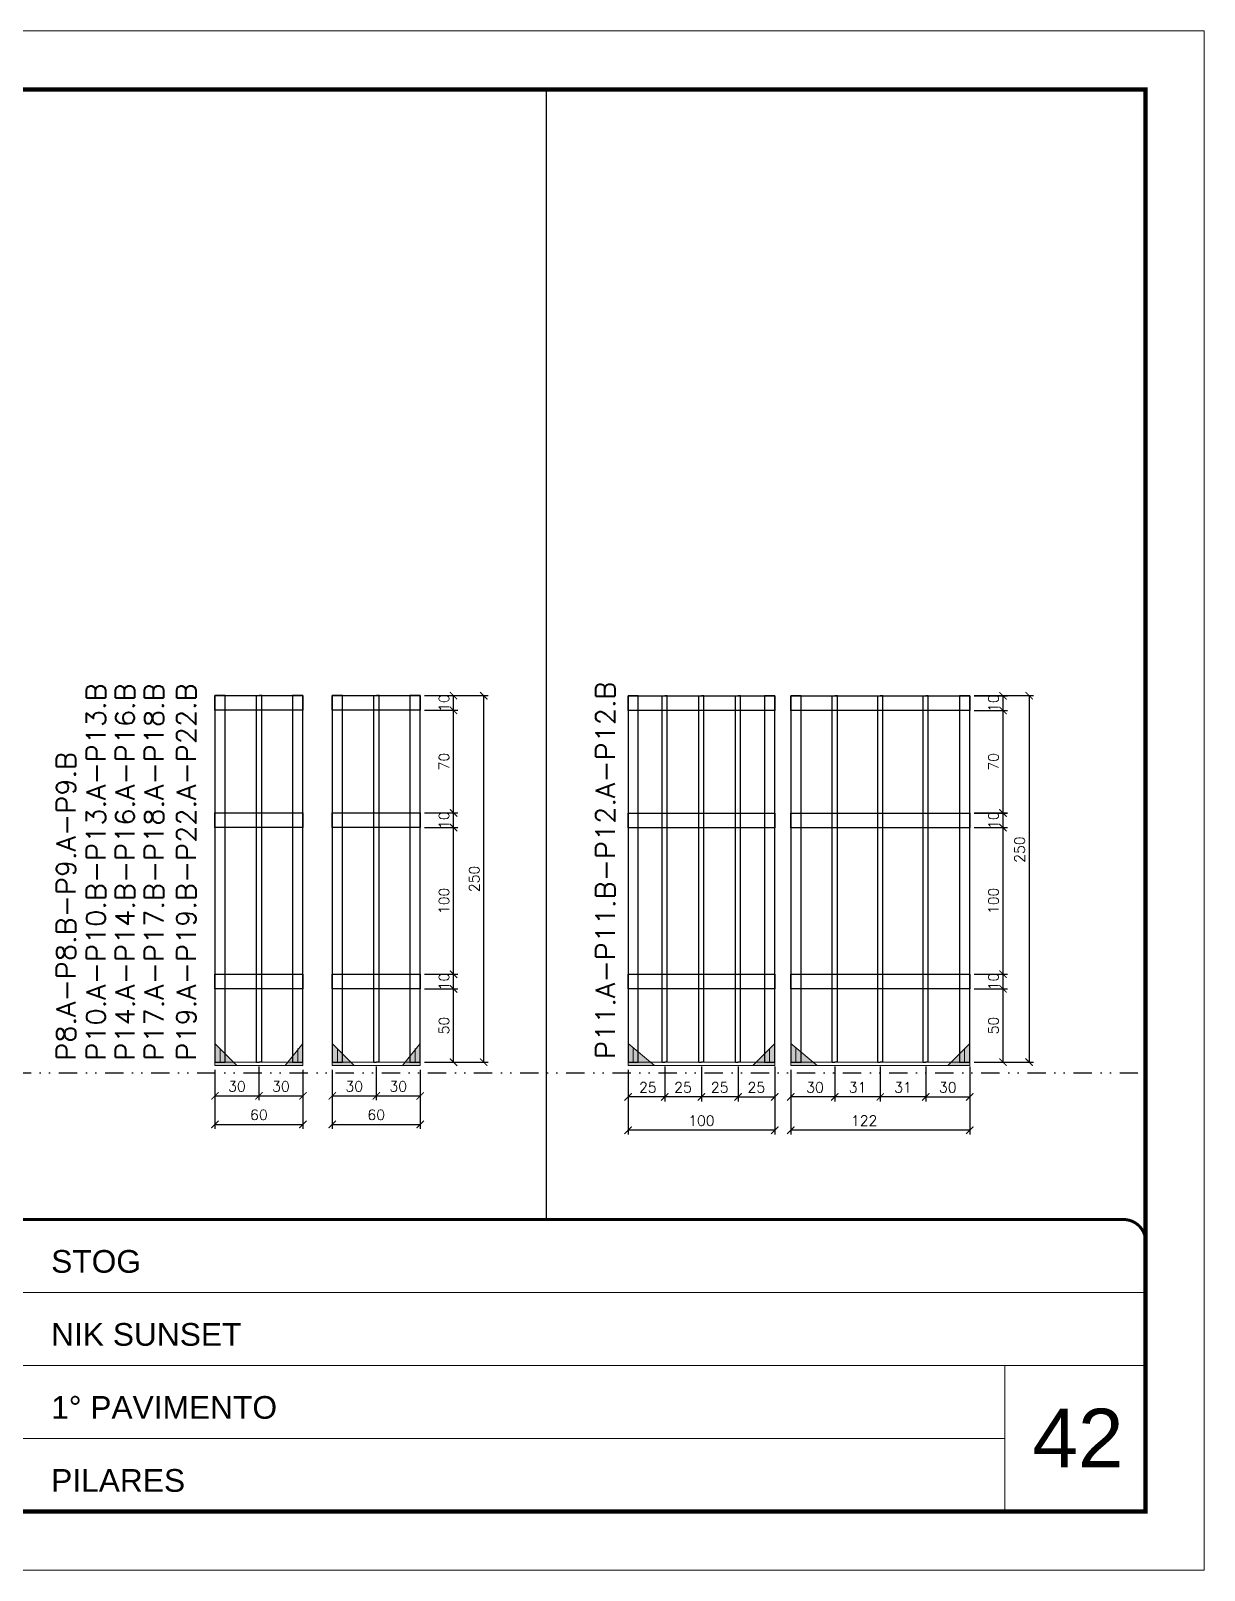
# Model space of a CAD drawing. Header units: millimetres. Extents: x 787 to 8287, y -592 to 17063.
# Drawn here: x 3695 to 4495, y -592 to 458 of the extents above; entities that cross this region are included whole.
import ezdxf

# ---------------------------------------------------------------- set-up
doc = ezdxf.new("R2010")
doc.units = ezdxf.units.MM
for name, pattern in [('CONTINUO', [0]), ('DASHED', [0.75, 0.5, -0.25]), ('DIVIDE2', [0.625, 0.25, -0.125, 0, -0.125, 0, -0.125]), ('HIDDEN', [0.375, 0.25, -0.125])]:
    doc.linetypes.add(name, pattern=pattern)
for name, color, linetype, lineweight in [('CARIMBO', 255, 'Continuous', 9), ('Folhas', 255, 'Continuous', 9), ('Madeira', 126, 'Continuous', 18), ('Sarr 2.2x7', 40, 'Continuous', 9), ('SARRAFO DE PRESSAO', 251, 'DASHED', 9), ('Texto Seção', 7, 'Continuous', 15)]:
    doc.layers.add(name, color=color, linetype=linetype, lineweight=lineweight)
for name, color, linetype in [('COTA', 241, 'Continuous'), ('Nível', 160, 'Continuous'), ('SARR_2.2x10', 60, 'Continuous'), ('SARR_3.5x7', 81, 'Continuous'), ('SARR_7x7', 40, 'Continuous'), ('Texto Nível', 251, 'Continuous')]:
    doc.layers.add(name, color=color, linetype=linetype)
doc.styles.add('ARIAL', font='arial.ttf')
doc.styles.add('REGUA-120', font='ROMANS.shx', dxfattribs={"height": 15})
doc.styles.add('ROMANS', font='romans.shx')
doc.dimstyles.new('Cota Paínel', dxfattribs={"dimtxt": 7, "dimasz": 5, "dimexe": 3, "dimexo": 3, "dimgap": 3, "dimtad": 1, "dimdec": 1, "dimzin": 12, "dimdsep": 46, "dimtxsty": 'ROMANS', "dimblk": 'ARCHTICK', "dimcen": 0, "dimclrd": 4, "dimclre": 4, "dimclrt": 1, "dimadec": 1, "dimazin": 3, "dimtfac": 1, "dimtdec": 1, "dimtmove": 0, "dimatfit": 3, "dimldrblk": 'OBLIQUE', "dimfxl": 0, "dimtolj": 1, "dimtzin": 12, "dimarcsym": 0})

# ---------------------------------------------------------------- blocks, each defined once
blk = doc.blocks.new('9999999999')
at = {"color": 30, "linetype": 'CONTINUO'}
for p, q in [((98564.6, 34379.6), (99584, 34379.6)), ((98564.6, 34329.8), (99488, 34329.8)), ((99584, 34329.8), (99488, 34329.8)), ((99488, 34329.8), (99488, 34230.2)), ((98564.6, 34280), (99488, 34280))]:
    blk.add_line(p, q, dxfattribs=at)
at = {"color": 30, "linetype": 'CONTINUO', "const_width": 2}
blk.add_lwpolyline([(99584, 34230.2), (99584, 34414.4, 0.414214), (99569, 34429.4), (98229, 34429.4, 0.414214), (98214, 34414.4), (98214, 34245.2, 0.414214), (98229, 34230.2), (99584, 34230.2)], format="xyb", dxfattribs=at)
at = {"layer": 'Folhas'}
blk.add_lwpolyline([(98139, 34190.2), (99624, 34190.2), (99624, 35240.2), (98139, 35240.2)], close=True, dxfattribs=at)
at = {"layer": 'Folhas', "color": 30, "const_width": 3}
blk.add_lwpolyline([(98214, 34230.2), (99584, 34230.2), (99584, 35200.2), (98214, 35200.2)], close=True, dxfattribs=at)
at = {"color": 7, "linetype": 'Continuous', "ltscale": 5, "style": 'ARIAL'}
for s, height, p in [('STOG', 15.48, (98837.7, 34393.1)), ('NIK SUNSET', 15.48, (98837.7, 34343.3)), ('1° PAVIMENTO', 15.483, (98837.7, 34293.5)), ('PILARES', 15.48, (98837.7, 34243.7))]:
    blk.add_text(s, height=height, dxfattribs=at).set_placement(p)
blk = doc.blocks.new('_ArchTick')
at = {"color": 0, "linetype": 'ByBlock', "const_width": 0.15}
blk.add_lwpolyline([(-0.5, -0.5), (0.5, 0.5)], dxfattribs=at)
blk = doc.blocks.new('*D961')
at = {"layer": 'COTA', "color": 4, "lineweight": -2}
for p, q in [((3900.9, -250.3), (3900.9, -271.1)), ((3930.9, -248.1), (3930.9, -271.1)), ((3900.9, -268.1), (3930.9, -268.1))]:
    blk.add_line(p, q, dxfattribs=at)
at = {"layer": 'Defpoints', "color": 0}
for p in [(3900.9, -247.3), (3930.9, -245.1), (3930.9, -268.1)]:
    blk.add_point(p, dxfattribs=at)
at = {"layer": 'COTA', "color": 4, "lineweight": -2, "xscale": 5, "yscale": 5, "zscale": 5, "rotation": 180}
blk.add_blockref('_ArchTick', (3900.9, -268.1), dxfattribs=at)
at = {"layer": 'COTA', "color": 4, "lineweight": -2, "xscale": 5, "yscale": 5, "zscale": 5}
blk.add_blockref('_ArchTick', (3930.9, -268.1), dxfattribs=at)
at = {"layer": 'COTA', "color": 1, "insert": (3915.9, -261.6), "char_height": 7, "attachment_point": 5, "style": 'ROMANS'}
blk.add_mtext('\\A1;30', dxfattribs=at)
blk = doc.blocks.new('_Oblique')
at = {"color": 0, "linetype": 'ByBlock', "lineweight": -2}
blk.add_line((-0.5, -0.5), (0.5, 0.5), dxfattribs=at)
blk = doc.blocks.new('*D962')
at = {"layer": 'COTA', "color": 4, "lineweight": -2}
for p, q in [((3930.9, -248.1), (3930.9, -271.1)), ((3960.9, -250.3), (3960.9, -271.1)), ((3930.9, -268.1), (3960.9, -268.1))]:
    blk.add_line(p, q, dxfattribs=at)
at = {"layer": 'Defpoints', "color": 0}
for p in [(3930.9, -245.1), (3960.9, -247.3), (3960.9, -268.1)]:
    blk.add_point(p, dxfattribs=at)
at = {"layer": 'COTA', "color": 4, "lineweight": -2, "xscale": 5, "yscale": 5, "zscale": 5, "rotation": 180}
blk.add_blockref('_ArchTick', (3930.9, -268.1), dxfattribs=at)
at = {"layer": 'COTA', "color": 4, "lineweight": -2, "xscale": 5, "yscale": 5, "zscale": 5}
blk.add_blockref('_ArchTick', (3960.9, -268.1), dxfattribs=at)
at = {"layer": 'COTA', "color": 1, "insert": (3945.9, -261.6), "char_height": 7, "attachment_point": 5, "style": 'ROMANS'}
blk.add_mtext('\\A1;30', dxfattribs=at)
blk = doc.blocks.new('*D963')
at = {"layer": 'COTA', "color": 4, "lineweight": -2}
for p, q in [((3900.9, -250.3), (3900.9, -290.5)), ((3960.9, -250.3), (3960.9, -290.5)), ((3900.9, -287.5), (3960.9, -287.5))]:
    blk.add_line(p, q, dxfattribs=at)
at = {"layer": 'Defpoints', "color": 0}
for p in [(3900.9, -247.3), (3960.9, -247.3), (3960.9, -287.5)]:
    blk.add_point(p, dxfattribs=at)
at = {"layer": 'COTA', "color": 4, "lineweight": -2, "xscale": 5, "yscale": 5, "zscale": 5, "rotation": 180}
blk.add_blockref('_ArchTick', (3900.9, -287.5), dxfattribs=at)
at = {"layer": 'COTA', "color": 4, "lineweight": -2, "xscale": 5, "yscale": 5, "zscale": 5}
blk.add_blockref('_ArchTick', (3960.9, -287.5), dxfattribs=at)
at = {"layer": 'COTA', "color": 1, "insert": (3930.9, -281), "char_height": 7, "attachment_point": 5, "style": 'ROMANS'}
blk.add_mtext('\\A1;60', dxfattribs=at)
blk = doc.blocks.new('*D964')
at = {"layer": 'COTA', "color": 4, "lineweight": -2}
for p, q in [((3963.9, -195.1), (3986.6, -195.1)), ((3983.6, -245.1), (3983.6, -195.1)), ((3963.9, -245.1), (3986.6, -245.1))]:
    blk.add_line(p, q, dxfattribs=at)
at = {"layer": 'Defpoints', "color": 0}
for p in [(3960.9, -195.1), (3983.6, -195.1), (3960.9, -245.1)]:
    blk.add_point(p, dxfattribs=at)
at = {"layer": 'COTA', "color": 4, "lineweight": -2, "xscale": 5, "yscale": 5, "zscale": 5}
for p, rotation in [((3983.6, -195.1), 90), ((3983.6, -245.1), 270)]:
    blk.add_blockref('_ArchTick', p, dxfattribs=dict(at, rotation=rotation))
at = {"layer": 'COTA', "color": 1, "insert": (3977.1, -220.1), "char_height": 7, "attachment_point": 5, "rotation": 90, "style": 'ROMANS'}
blk.add_mtext('\\A1;50', dxfattribs=at)
blk = doc.blocks.new('*D965')
at = {"layer": 'COTA', "color": 4, "lineweight": -2}
for p, q in [((3963.9, -185.1), (3986.6, -185.1)), ((3983.6, -195.1), (3983.6, -185.1)), ((3963.9, -195.1), (3986.6, -195.1))]:
    blk.add_line(p, q, dxfattribs=at)
at = {"layer": 'Defpoints', "color": 0}
for p in [(3960.9, -185.1), (3983.6, -185.1), (3960.9, -195.1)]:
    blk.add_point(p, dxfattribs=at)
at = {"layer": 'COTA', "color": 4, "lineweight": -2, "xscale": 5, "yscale": 5, "zscale": 5}
for p, rotation in [((3983.6, -185.1), 90), ((3983.6, -195.1), 270)]:
    blk.add_blockref('_ArchTick', p, dxfattribs=dict(at, rotation=rotation))
at = {"layer": 'COTA', "color": 1, "insert": (3977.1, -190.1), "char_height": 7, "attachment_point": 5, "rotation": 90, "style": 'ROMANS'}
blk.add_mtext('\\A1;10', dxfattribs=at)
blk = doc.blocks.new('*D966')
at = {"layer": 'COTA', "color": 4, "lineweight": -2}
for p, q in [((3963.9, -85.1), (3986.6, -85.1)), ((3983.6, -185.1), (3983.6, -85.1)), ((3963.9, -185.1), (3986.6, -185.1))]:
    blk.add_line(p, q, dxfattribs=at)
at = {"layer": 'Defpoints', "color": 0}
for p in [(3960.9, -85.1), (3983.6, -85.1), (3960.9, -185.1)]:
    blk.add_point(p, dxfattribs=at)
at = {"layer": 'COTA', "color": 4, "lineweight": -2, "xscale": 5, "yscale": 5, "zscale": 5}
for p, rotation in [((3983.6, -85.1), 90), ((3983.6, -185.1), 270)]:
    blk.add_blockref('_ArchTick', p, dxfattribs=dict(at, rotation=rotation))
at = {"layer": 'COTA', "color": 1, "insert": (3977.1, -135.1), "char_height": 7, "attachment_point": 5, "rotation": 90, "style": 'ROMANS'}
blk.add_mtext('\\A1;100', dxfattribs=at)
blk = doc.blocks.new('*D967')
at = {"layer": 'COTA', "color": 4, "lineweight": -2}
for p, q in [((3963.9, -75.1), (3986.6, -75.1)), ((3983.6, -85.1), (3983.6, -75.1)), ((3963.9, -85.1), (3986.6, -85.1))]:
    blk.add_line(p, q, dxfattribs=at)
at = {"layer": 'Defpoints', "color": 0}
for p in [(3960.9, -75.1), (3983.6, -75.1), (3960.9, -85.1)]:
    blk.add_point(p, dxfattribs=at)
at = {"layer": 'COTA', "color": 4, "lineweight": -2, "xscale": 5, "yscale": 5, "zscale": 5}
for p, rotation in [((3983.6, -75.1), 90), ((3983.6, -85.1), 270)]:
    blk.add_blockref('_ArchTick', p, dxfattribs=dict(at, rotation=rotation))
at = {"layer": 'COTA', "color": 1, "insert": (3977.1, -80.1), "char_height": 7, "attachment_point": 5, "rotation": 90, "style": 'ROMANS'}
blk.add_mtext('\\A1;10', dxfattribs=at)
blk = doc.blocks.new('*D968')
at = {"layer": 'COTA', "color": 4, "lineweight": -2}
for p, q in [((3963.9, -5.1), (3986.6, -5.1)), ((3983.6, -75.1), (3983.6, -5.1)), ((3963.9, -75.1), (3986.6, -75.1))]:
    blk.add_line(p, q, dxfattribs=at)
at = {"layer": 'Defpoints', "color": 0}
for p in [(3960.9, -5.1), (3983.6, -5.1), (3960.9, -75.1)]:
    blk.add_point(p, dxfattribs=at)
at = {"layer": 'COTA', "color": 4, "lineweight": -2, "xscale": 5, "yscale": 5, "zscale": 5}
for p, rotation in [((3983.6, -5.1), 90), ((3983.6, -75.1), 270)]:
    blk.add_blockref('_ArchTick', p, dxfattribs=dict(at, rotation=rotation))
at = {"layer": 'COTA', "color": 1, "insert": (3977.1, -40.1), "char_height": 7, "attachment_point": 5, "rotation": 90, "style": 'ROMANS'}
blk.add_mtext('\\A1;70', dxfattribs=at)
blk = doc.blocks.new('*D969')
at = {"layer": 'COTA', "color": 4, "lineweight": -2}
for p, q in [((3963.9, 4.9), (3986.6, 4.9)), ((3983.6, -5.1), (3983.6, 4.9)), ((3963.9, -5.1), (3986.6, -5.1))]:
    blk.add_line(p, q, dxfattribs=at)
at = {"layer": 'Defpoints', "color": 0}
for p in [(3960.9, 4.9), (3983.6, 4.9), (3960.9, -5.1)]:
    blk.add_point(p, dxfattribs=at)
at = {"layer": 'COTA', "color": 4, "lineweight": -2, "xscale": 5, "yscale": 5, "zscale": 5}
for p, rotation in [((3983.6, 4.9), 90), ((3983.6, -5.1), 270)]:
    blk.add_blockref('_ArchTick', p, dxfattribs=dict(at, rotation=rotation))
at = {"layer": 'COTA', "color": 1, "insert": (3977.1, -0.1), "char_height": 7, "attachment_point": 5, "rotation": 90, "style": 'ROMANS'}
blk.add_mtext('\\A1;10', dxfattribs=at)
blk = doc.blocks.new('*D1403')
at = {"layer": 'COTA', "color": 4, "lineweight": -2}
for p, q in [((3963.9, 4.9), (4007.2, 4.9)), ((4004.2, -245.1), (4004.2, 4.9)), ((3963.9, -245.1), (4007.2, -245.1))]:
    blk.add_line(p, q, dxfattribs=at)
at = {"layer": 'Defpoints', "color": 0}
for p in [(3960.9, 4.9), (4004.2, 4.9), (3960.9, -245.1)]:
    blk.add_point(p, dxfattribs=at)
at = {"layer": 'COTA', "color": 4, "lineweight": -2, "xscale": 5, "yscale": 5, "zscale": 5}
for p, rotation in [((4004.2, 4.9), 90), ((4004.2, -245.1), 270)]:
    blk.add_blockref('_ArchTick', p, dxfattribs=dict(at, rotation=rotation))
at = {"layer": 'COTA', "color": 1, "insert": (3997.7, -120.1), "char_height": 7, "attachment_point": 5, "rotation": 90, "style": 'ROMANS'}
blk.add_mtext('\\A1;250', dxfattribs=at)
blk = doc.blocks.new('*D981')
at = {"layer": 'COTA', "color": 4, "lineweight": -2}
for p, q in [((3820.9, -250.3), (3820.9, -271.1)), ((3850.9, -248.1), (3850.9, -271.1)), ((3820.9, -268.1), (3850.9, -268.1))]:
    blk.add_line(p, q, dxfattribs=at)
at = {"layer": 'Defpoints', "color": 0}
for p in [(3820.9, -247.3), (3850.9, -245.1), (3850.9, -268.1)]:
    blk.add_point(p, dxfattribs=at)
at = {"layer": 'COTA', "color": 4, "lineweight": -2, "xscale": 5, "yscale": 5, "zscale": 5, "rotation": 180}
blk.add_blockref('_ArchTick', (3820.9, -268.1), dxfattribs=at)
at = {"layer": 'COTA', "color": 4, "lineweight": -2, "xscale": 5, "yscale": 5, "zscale": 5}
blk.add_blockref('_ArchTick', (3850.9, -268.1), dxfattribs=at)
at = {"layer": 'COTA', "color": 1, "insert": (3835.9, -261.6), "char_height": 7, "attachment_point": 5, "style": 'ROMANS'}
blk.add_mtext('\\A1;30', dxfattribs=at)
blk = doc.blocks.new('*D982')
at = {"layer": 'COTA', "color": 4, "lineweight": -2}
for p, q in [((3850.9, -248.1), (3850.9, -271.1)), ((3880.9, -250.3), (3880.9, -271.1)), ((3850.9, -268.1), (3880.9, -268.1))]:
    blk.add_line(p, q, dxfattribs=at)
at = {"layer": 'Defpoints', "color": 0}
for p in [(3850.9, -245.1), (3880.9, -247.3), (3880.9, -268.1)]:
    blk.add_point(p, dxfattribs=at)
at = {"layer": 'COTA', "color": 4, "lineweight": -2, "xscale": 5, "yscale": 5, "zscale": 5, "rotation": 180}
blk.add_blockref('_ArchTick', (3850.9, -268.1), dxfattribs=at)
at = {"layer": 'COTA', "color": 4, "lineweight": -2, "xscale": 5, "yscale": 5, "zscale": 5}
blk.add_blockref('_ArchTick', (3880.9, -268.1), dxfattribs=at)
at = {"layer": 'COTA', "color": 1, "insert": (3865.9, -261.6), "char_height": 7, "attachment_point": 5, "style": 'ROMANS'}
blk.add_mtext('\\A1;30', dxfattribs=at)
blk = doc.blocks.new('*D983')
at = {"layer": 'COTA', "color": 4, "lineweight": -2}
for p, q in [((3820.9, -250.3), (3820.9, -290.5)), ((3880.9, -250.3), (3880.9, -290.5)), ((3820.9, -287.5), (3880.9, -287.5))]:
    blk.add_line(p, q, dxfattribs=at)
at = {"layer": 'Defpoints', "color": 0}
for p in [(3820.9, -247.3), (3880.9, -247.3), (3880.9, -287.5)]:
    blk.add_point(p, dxfattribs=at)
at = {"layer": 'COTA', "color": 4, "lineweight": -2, "xscale": 5, "yscale": 5, "zscale": 5, "rotation": 180}
blk.add_blockref('_ArchTick', (3820.9, -287.5), dxfattribs=at)
at = {"layer": 'COTA', "color": 4, "lineweight": -2, "xscale": 5, "yscale": 5, "zscale": 5}
blk.add_blockref('_ArchTick', (3880.9, -287.5), dxfattribs=at)
at = {"layer": 'COTA', "color": 1, "insert": (3850.9, -281), "char_height": 7, "attachment_point": 5, "style": 'ROMANS'}
blk.add_mtext('\\A1;60', dxfattribs=at)
blk = doc.blocks.new('*D984')
at = {"layer": 'COTA', "color": 4, "lineweight": -2}
for p, q in [((4213.6, -263.3), (4213.6, -294.5)), ((4335.6, -263.3), (4335.6, -294.5)), ((4335.6, -291.5), (4213.6, -291.5))]:
    blk.add_line(p, q, dxfattribs=at)
at = {"layer": 'Defpoints', "color": 0}
for p in [(4213.6, -260.3), (4335.6, -260.3), (4213.6, -291.5)]:
    blk.add_point(p, dxfattribs=at)
at = {"layer": 'COTA', "color": 4, "lineweight": -2, "xscale": 5, "yscale": 5, "zscale": 5, "rotation": 180}
blk.add_blockref('_ArchTick', (4213.6, -291.5), dxfattribs=at)
at = {"layer": 'COTA', "color": 4, "lineweight": -2, "xscale": 5, "yscale": 5, "zscale": 5}
blk.add_blockref('_ArchTick', (4335.6, -291.5), dxfattribs=at)
at = {"layer": 'COTA', "color": 1, "insert": (4263.6, -285), "char_height": 7, "attachment_point": 5, "style": 'ROMANS'}
blk.add_mtext('\\A1;122', dxfattribs=at)
blk = doc.blocks.new('*D985')
at = {"layer": 'COTA', "color": 4, "lineweight": -2}
for p, q in [((4305.6, -248.1), (4305.6, -271.8)), ((4335.6, -248.1), (4335.6, -271.8)), ((4305.6, -268.8), (4335.6, -268.8))]:
    blk.add_line(p, q, dxfattribs=at)
at = {"layer": 'Defpoints', "color": 0}
for p in [(4305.6, -245.1), (4335.6, -245.1), (4335.6, -268.8)]:
    blk.add_point(p, dxfattribs=at)
at = {"layer": 'COTA', "color": 4, "lineweight": -2, "xscale": 5, "yscale": 5, "zscale": 5, "rotation": 180}
blk.add_blockref('_ArchTick', (4305.6, -268.8), dxfattribs=at)
at = {"layer": 'COTA', "color": 4, "lineweight": -2, "xscale": 5, "yscale": 5, "zscale": 5}
blk.add_blockref('_ArchTick', (4335.6, -268.8), dxfattribs=at)
at = {"layer": 'COTA', "color": 1, "insert": (4320.6, -262.3), "char_height": 7, "attachment_point": 5, "style": 'ROMANS'}
blk.add_mtext('\\A1;30', dxfattribs=at)
blk = doc.blocks.new('*D986')
at = {"layer": 'COTA', "color": 4, "lineweight": -2}
for p, q in [((4213.6, -250.3), (4213.6, -271.8)), ((4243.6, -248.1), (4243.6, -271.8)), ((4243.6, -268.8), (4213.6, -268.8))]:
    blk.add_line(p, q, dxfattribs=at)
at = {"layer": 'Defpoints', "color": 0}
for p in [(4213.6, -247.3), (4243.6, -245.1), (4213.6, -268.8)]:
    blk.add_point(p, dxfattribs=at)
at = {"layer": 'COTA', "color": 4, "lineweight": -2, "xscale": 5, "yscale": 5, "zscale": 5, "rotation": 180}
blk.add_blockref('_ArchTick', (4213.6, -268.8), dxfattribs=at)
at = {"layer": 'COTA', "color": 4, "lineweight": -2, "xscale": 5, "yscale": 5, "zscale": 5}
blk.add_blockref('_ArchTick', (4243.6, -268.8), dxfattribs=at)
at = {"layer": 'COTA', "color": 1, "insert": (4230.1, -262.3), "char_height": 7, "attachment_point": 5, "style": 'ROMANS'}
blk.add_mtext('\\A1;30', dxfattribs=at)
blk = doc.blocks.new('*D987')
at = {"layer": 'COTA', "color": 4, "lineweight": -2}
for p, q in [((4274.6, -248.1), (4274.6, -271.8)), ((4305.6, -248.1), (4305.6, -271.8)), ((4305.6, -268.8), (4274.6, -268.8))]:
    blk.add_line(p, q, dxfattribs=at)
at = {"layer": 'Defpoints', "color": 0}
for p in [(4274.6, -245.1), (4305.6, -245.1), (4274.6, -268.8)]:
    blk.add_point(p, dxfattribs=at)
at = {"layer": 'COTA', "color": 4, "lineweight": -2, "xscale": 5, "yscale": 5, "zscale": 5, "rotation": 180}
blk.add_blockref('_ArchTick', (4274.6, -268.8), dxfattribs=at)
at = {"layer": 'COTA', "color": 4, "lineweight": -2, "xscale": 5, "yscale": 5, "zscale": 5}
blk.add_blockref('_ArchTick', (4305.6, -268.8), dxfattribs=at)
at = {"layer": 'COTA', "color": 1, "insert": (4290.1, -262.3), "char_height": 7, "attachment_point": 5, "style": 'ROMANS'}
blk.add_mtext('\\A1;31', dxfattribs=at)
blk = doc.blocks.new('*D988')
at = {"layer": 'COTA', "color": 4, "lineweight": -2}
for p, q in [((4338.6, -195.1), (4361.3, -195.1)), ((4358.3, -245.1), (4358.3, -195.1)), ((4338.6, -245.1), (4361.3, -245.1))]:
    blk.add_line(p, q, dxfattribs=at)
at = {"layer": 'Defpoints', "color": 0}
for p in [(4335.6, -195.1), (4358.3, -195.1), (4335.6, -245.1)]:
    blk.add_point(p, dxfattribs=at)
at = {"layer": 'COTA', "color": 4, "lineweight": -2, "xscale": 5, "yscale": 5, "zscale": 5}
for p, rotation in [((4358.3, -195.1), 90), ((4358.3, -245.1), 270)]:
    blk.add_blockref('_ArchTick', p, dxfattribs=dict(at, rotation=rotation))
at = {"layer": 'COTA', "color": 1, "insert": (4351.8, -220.1), "char_height": 7, "attachment_point": 5, "rotation": 90, "style": 'ROMANS'}
blk.add_mtext('\\A1;50', dxfattribs=at)
blk = doc.blocks.new('*D989')
at = {"layer": 'COTA', "color": 4, "lineweight": -2}
for p, q in [((4243.6, -248.1), (4243.6, -271.8)), ((4274.6, -248.1), (4274.6, -271.8)), ((4274.6, -268.8), (4243.6, -268.8))]:
    blk.add_line(p, q, dxfattribs=at)
at = {"layer": 'Defpoints', "color": 0}
for p in [(4243.6, -245.1), (4274.6, -245.1), (4243.6, -268.8)]:
    blk.add_point(p, dxfattribs=at)
at = {"layer": 'COTA', "color": 4, "lineweight": -2, "xscale": 5, "yscale": 5, "zscale": 5, "rotation": 180}
blk.add_blockref('_ArchTick', (4243.6, -268.8), dxfattribs=at)
at = {"layer": 'COTA', "color": 4, "lineweight": -2, "xscale": 5, "yscale": 5, "zscale": 5}
blk.add_blockref('_ArchTick', (4274.6, -268.8), dxfattribs=at)
at = {"layer": 'COTA', "color": 1, "insert": (4259.1, -262.3), "char_height": 7, "attachment_point": 5, "style": 'ROMANS'}
blk.add_mtext('\\A1;31', dxfattribs=at)
blk = doc.blocks.new('*D990')
at = {"layer": 'COTA', "color": 4, "lineweight": -2}
for p, q in [((4338.6, -185.1), (4361.3, -185.1)), ((4358.3, -195.1), (4358.3, -185.1)), ((4338.6, -195.1), (4361.3, -195.1))]:
    blk.add_line(p, q, dxfattribs=at)
at = {"layer": 'Defpoints', "color": 0}
for p in [(4335.6, -185.1), (4358.3, -185.1), (4335.6, -195.1)]:
    blk.add_point(p, dxfattribs=at)
at = {"layer": 'COTA', "color": 4, "lineweight": -2, "xscale": 5, "yscale": 5, "zscale": 5}
for p, rotation in [((4358.3, -185.1), 90), ((4358.3, -195.1), 270)]:
    blk.add_blockref('_ArchTick', p, dxfattribs=dict(at, rotation=rotation))
at = {"layer": 'COTA', "color": 1, "insert": (4351.8, -190.1), "char_height": 7, "attachment_point": 5, "rotation": 90, "style": 'ROMANS'}
blk.add_mtext('\\A1;10', dxfattribs=at)
blk = doc.blocks.new('*D991')
at = {"layer": 'COTA', "color": 4, "lineweight": -2}
for p, q in [((4338.6, -85.1), (4361.3, -85.1)), ((4358.3, -185.1), (4358.3, -85.1)), ((4338.6, -185.1), (4361.3, -185.1))]:
    blk.add_line(p, q, dxfattribs=at)
at = {"layer": 'Defpoints', "color": 0}
for p in [(4335.6, -85.1), (4358.3, -85.1), (4335.6, -185.1)]:
    blk.add_point(p, dxfattribs=at)
at = {"layer": 'COTA', "color": 4, "lineweight": -2, "xscale": 5, "yscale": 5, "zscale": 5}
for p, rotation in [((4358.3, -85.1), 90), ((4358.3, -185.1), 270)]:
    blk.add_blockref('_ArchTick', p, dxfattribs=dict(at, rotation=rotation))
at = {"layer": 'COTA', "color": 1, "insert": (4351.8, -135.1), "char_height": 7, "attachment_point": 5, "rotation": 90, "style": 'ROMANS'}
blk.add_mtext('\\A1;100', dxfattribs=at)
blk = doc.blocks.new('*D992')
at = {"layer": 'COTA', "color": 4, "lineweight": -2}
for p, q in [((4338.6, -75.1), (4361.3, -75.1)), ((4358.3, -85.1), (4358.3, -75.1)), ((4338.6, -85.1), (4361.3, -85.1))]:
    blk.add_line(p, q, dxfattribs=at)
at = {"layer": 'Defpoints', "color": 0}
for p in [(4335.6, -75.1), (4358.3, -75.1), (4335.6, -85.1)]:
    blk.add_point(p, dxfattribs=at)
at = {"layer": 'COTA', "color": 4, "lineweight": -2, "xscale": 5, "yscale": 5, "zscale": 5}
for p, rotation in [((4358.3, -75.1), 90), ((4358.3, -85.1), 270)]:
    blk.add_blockref('_ArchTick', p, dxfattribs=dict(at, rotation=rotation))
at = {"layer": 'COTA', "color": 1, "insert": (4351.8, -80.1), "char_height": 7, "attachment_point": 5, "rotation": 90, "style": 'ROMANS'}
blk.add_mtext('\\A1;10', dxfattribs=at)
blk = doc.blocks.new('*D993')
at = {"layer": 'COTA', "color": 4, "lineweight": -2}
for p, q in [((4338.6, 4.9), (4379.1, 4.9)), ((4376.1, 4.9), (4376.1, -245.1)), ((4338.6, -245.1), (4379.1, -245.1))]:
    blk.add_line(p, q, dxfattribs=at)
at = {"layer": 'Defpoints', "color": 0}
for p in [(4335.6, 4.9), (4335.6, -245.1), (4376.1, -245.1)]:
    blk.add_point(p, dxfattribs=at)
at = {"layer": 'COTA', "color": 4, "lineweight": -2, "xscale": 5, "yscale": 5, "zscale": 5}
for p, rotation in [((4376.1, 4.9), 90), ((4376.1, -245.1), 270)]:
    blk.add_blockref('_ArchTick', p, dxfattribs=dict(at, rotation=rotation))
at = {"layer": 'COTA', "color": 1, "insert": (4369.6, -100.1), "char_height": 7, "attachment_point": 5, "rotation": 90, "style": 'ROMANS'}
blk.add_mtext('\\A1;250', dxfattribs=at)
blk = doc.blocks.new('*D994')
at = {"layer": 'COTA', "color": 4, "lineweight": -2}
for p, q in [((4102.6, -263.3), (4102.6, -294.5)), ((4202.6, -263.3), (4202.6, -294.5)), ((4202.6, -291.5), (4102.6, -291.5))]:
    blk.add_line(p, q, dxfattribs=at)
at = {"layer": 'Defpoints', "color": 0}
for p in [(4102.6, -260.3), (4202.6, -260.3), (4102.6, -291.5)]:
    blk.add_point(p, dxfattribs=at)
at = {"layer": 'COTA', "color": 4, "lineweight": -2, "xscale": 5, "yscale": 5, "zscale": 5, "rotation": 180}
blk.add_blockref('_ArchTick', (4102.6, -291.5), dxfattribs=at)
at = {"layer": 'COTA', "color": 4, "lineweight": -2, "xscale": 5, "yscale": 5, "zscale": 5}
blk.add_blockref('_ArchTick', (4202.6, -291.5), dxfattribs=at)
at = {"layer": 'COTA', "color": 1, "insert": (4152.6, -285), "char_height": 7, "attachment_point": 5, "style": 'ROMANS'}
blk.add_mtext('\\A1;100', dxfattribs=at)
blk = doc.blocks.new('*D995')
at = {"layer": 'COTA', "color": 4, "lineweight": -2}
for p, q in [((4177.6, -248.1), (4177.6, -271.8)), ((4202.6, -248.1), (4202.6, -271.8)), ((4177.6, -268.8), (4202.6, -268.8))]:
    blk.add_line(p, q, dxfattribs=at)
at = {"layer": 'Defpoints', "color": 0}
for p in [(4177.6, -245.1), (4202.6, -245.1), (4202.6, -268.8)]:
    blk.add_point(p, dxfattribs=at)
at = {"layer": 'COTA', "color": 4, "lineweight": -2, "xscale": 5, "yscale": 5, "zscale": 5, "rotation": 180}
blk.add_blockref('_ArchTick', (4177.6, -268.8), dxfattribs=at)
at = {"layer": 'COTA', "color": 4, "lineweight": -2, "xscale": 5, "yscale": 5, "zscale": 5}
blk.add_blockref('_ArchTick', (4202.6, -268.8), dxfattribs=at)
at = {"layer": 'COTA', "color": 1, "insert": (4190.1, -262.3), "char_height": 7, "attachment_point": 5, "style": 'ROMANS'}
blk.add_mtext('\\A1;25', dxfattribs=at)
blk = doc.blocks.new('*D996')
at = {"layer": 'COTA', "color": 4, "lineweight": -2}
for p, q in [((4102.6, -250.3), (4102.6, -271.8)), ((4127.6, -248.1), (4127.6, -271.8)), ((4127.6, -268.8), (4102.6, -268.8))]:
    blk.add_line(p, q, dxfattribs=at)
at = {"layer": 'Defpoints', "color": 0}
for p in [(4102.6, -247.3), (4127.6, -245.1), (4102.6, -268.8)]:
    blk.add_point(p, dxfattribs=at)
at = {"layer": 'COTA', "color": 4, "lineweight": -2, "xscale": 5, "yscale": 5, "zscale": 5, "rotation": 180}
blk.add_blockref('_ArchTick', (4102.6, -268.8), dxfattribs=at)
at = {"layer": 'COTA', "color": 4, "lineweight": -2, "xscale": 5, "yscale": 5, "zscale": 5}
blk.add_blockref('_ArchTick', (4127.6, -268.8), dxfattribs=at)
at = {"layer": 'COTA', "color": 1, "insert": (4116.1, -262.3), "char_height": 7, "attachment_point": 5, "style": 'ROMANS'}
blk.add_mtext('\\A1;25', dxfattribs=at)
blk = doc.blocks.new('*D997')
at = {"layer": 'COTA', "color": 4, "lineweight": -2}
for p, q in [((4152.6, -248.1), (4152.6, -271.8)), ((4177.6, -248.1), (4177.6, -271.8)), ((4177.6, -268.8), (4152.6, -268.8))]:
    blk.add_line(p, q, dxfattribs=at)
at = {"layer": 'Defpoints', "color": 0}
for p in [(4152.6, -245.1), (4177.6, -245.1), (4152.6, -268.8)]:
    blk.add_point(p, dxfattribs=at)
at = {"layer": 'COTA', "color": 4, "lineweight": -2, "xscale": 5, "yscale": 5, "zscale": 5, "rotation": 180}
blk.add_blockref('_ArchTick', (4152.6, -268.8), dxfattribs=at)
at = {"layer": 'COTA', "color": 4, "lineweight": -2, "xscale": 5, "yscale": 5, "zscale": 5}
blk.add_blockref('_ArchTick', (4177.6, -268.8), dxfattribs=at)
at = {"layer": 'COTA', "color": 1, "insert": (4165.1, -262.3), "char_height": 7, "attachment_point": 5, "style": 'ROMANS'}
blk.add_mtext('\\A1;25', dxfattribs=at)
blk = doc.blocks.new('*D998')
at = {"layer": 'COTA', "color": 4, "lineweight": -2}
for p, q in [((4127.6, -248.1), (4127.6, -271.8)), ((4152.6, -248.1), (4152.6, -271.8)), ((4152.6, -268.8), (4127.6, -268.8))]:
    blk.add_line(p, q, dxfattribs=at)
at = {"layer": 'Defpoints', "color": 0}
for p in [(4127.6, -245.1), (4152.6, -245.1), (4127.6, -268.8)]:
    blk.add_point(p, dxfattribs=at)
at = {"layer": 'COTA', "color": 4, "lineweight": -2, "xscale": 5, "yscale": 5, "zscale": 5, "rotation": 180}
blk.add_blockref('_ArchTick', (4127.6, -268.8), dxfattribs=at)
at = {"layer": 'COTA', "color": 4, "lineweight": -2, "xscale": 5, "yscale": 5, "zscale": 5}
blk.add_blockref('_ArchTick', (4152.6, -268.8), dxfattribs=at)
at = {"layer": 'COTA', "color": 1, "insert": (4140.1, -262.3), "char_height": 7, "attachment_point": 5, "style": 'ROMANS'}
blk.add_mtext('\\A1;25', dxfattribs=at)
blk = doc.blocks.new('*D1408')
at = {"layer": 'COTA', "color": 4, "lineweight": -2}
for p, q in [((4338.6, -5.2), (4361.3, -5.2)), ((4358.3, -75.2), (4358.3, -5.2)), ((4338.6, -75.2), (4361.3, -75.2))]:
    blk.add_line(p, q, dxfattribs=at)
at = {"layer": 'Defpoints', "color": 0}
for p in [(4335.6, -5.2), (4358.3, -5.2), (4335.6, -75.2)]:
    blk.add_point(p, dxfattribs=at)
at = {"layer": 'COTA', "color": 4, "lineweight": -2, "xscale": 5, "yscale": 5, "zscale": 5}
for p, rotation in [((4358.3, -5.2), 90), ((4358.3, -75.2), 270)]:
    blk.add_blockref('_ArchTick', p, dxfattribs=dict(at, rotation=rotation))
at = {"layer": 'COTA', "color": 1, "insert": (4351.8, -40.2), "char_height": 7, "attachment_point": 5, "rotation": 90, "style": 'ROMANS'}
blk.add_mtext('\\A1;70', dxfattribs=at)
blk = doc.blocks.new('*D1409')
at = {"layer": 'COTA', "color": 4, "lineweight": -2}
for p, q in [((4338.6, 4.8), (4361.3, 4.8)), ((4358.3, -5.2), (4358.3, 4.8)), ((4338.6, -5.2), (4361.3, -5.2))]:
    blk.add_line(p, q, dxfattribs=at)
at = {"layer": 'Defpoints', "color": 0}
for p in [(4335.6, 4.8), (4358.3, 4.8), (4335.6, -5.2)]:
    blk.add_point(p, dxfattribs=at)
at = {"layer": 'COTA', "color": 4, "lineweight": -2, "xscale": 5, "yscale": 5, "zscale": 5}
for p, rotation in [((4358.3, 4.8), 90), ((4358.3, -5.2), 270)]:
    blk.add_blockref('_ArchTick', p, dxfattribs=dict(at, rotation=rotation))
at = {"layer": 'COTA', "color": 1, "insert": (4351.8, -0.2), "char_height": 7, "attachment_point": 5, "rotation": 90, "style": 'ROMANS'}
blk.add_mtext('\\A1;10', dxfattribs=at)

msp = doc.modelspace()

# ---------------------------------------------------------------- hatches: boundary and pattern name
at = {"layer": 'Madeira'}
h = msp.add_hatch(color=252, dxfattribs=at)
h.dxf.hatch_style = 2
h.paths.add_polyline_path([(3820.9, -232.33), (3820.9, -247.33), (3835.9, -247.33)])
h = msp.add_hatch(color=252, dxfattribs=at)
h.dxf.hatch_style = 2
h.paths.add_polyline_path([(3880.9, -232.33), (3880.9, -247.33), (3868.9, -247.33)])
h = msp.add_hatch(color=252, dxfattribs=at)
h.dxf.hatch_style = 2
h.paths.add_polyline_path([(3900.9, -232.33), (3900.9, -247.33), (3915.9, -247.33)])
h = msp.add_hatch(color=252, dxfattribs=at)
h.dxf.hatch_style = 2
h.paths.add_polyline_path([(3960.9, -232.33), (3960.9, -247.33), (3948.9, -247.33)])
h = msp.add_hatch(color=252, dxfattribs=at)
h.dxf.hatch_style = 2
h.paths.add_polyline_path([(4102.59, -232.33), (4102.59, -247.33), (4120.59, -247.33)])
h = msp.add_hatch(color=252, dxfattribs=at)
h.dxf.hatch_style = 2
h.paths.add_polyline_path([(4202.59, -232.33), (4202.59, -247.33), (4187.59, -247.33)])
h = msp.add_hatch(color=252, dxfattribs=at)
h.dxf.hatch_style = 2
h.paths.add_polyline_path([(4213.59, -232.33), (4213.59, -247.33), (4231.59, -247.33)])
h = msp.add_hatch(color=252, dxfattribs=at)
h.dxf.hatch_style = 2
h.paths.add_polyline_path([(4335.59, -232.33), (4335.59, -247.33), (4320.59, -247.33)])

# ---------------------------------------------------------------- linework, layer by layer
at = {"layer": 'Madeira', "color": 250, "linetype": 'HIDDEN'}
for p, q in [((3824.4, -235.83), (3824.4, -245.13)), ((3877.4, -235.83), (3877.4, -245.13)), ((3904.4, -235.83), (3904.4, -245.13)), ((3957.4, -235.83), (3957.4, -245.13)), ((3830.73, -245.13), (3820.9, -245.13)), ((3830.73, -245.13), (3820.9, -245.13)), ((3871.07, -245.13), (3880.9, -245.13)), ((3871.07, -245.13), (3880.9, -245.13)), ((3910.73, -245.13), (3900.9, -245.13)), ((3910.73, -245.13), (3900.9, -245.13)), ((3951.07, -245.13), (3960.9, -245.13)), ((3951.07, -245.13), (3960.9, -245.13))]:
    msp.add_line(p, q, dxfattribs=at)
at = {"layer": 'Madeira', "color": 1, "linetype": 'HIDDEN'}
for p, q in [((3824.4, -235.83), (3824.4, -245.13)), ((3827.9, -239.33), (3827.9, -245.13)), ((3877.4, -235.83), (3877.4, -245.13)), ((3904.4, -235.83), (3904.4, -245.13)), ((3907.9, -239.33), (3907.9, -245.13)), ((3957.4, -235.83), (3957.4, -245.13)), ((4106.09, -235.83), (4106.09, -245.13)), ((4106.09, -235.83), (4106.09, -245.13)), ((4109.59, -239.33), (4109.59, -245.13)), ((4199.09, -235.83), (4199.09, -245.13)), ((4199.09, -235.83), (4199.09, -245.13)), ((4217.09, -235.83), (4217.09, -245.13)), ((4217.09, -235.83), (4217.09, -245.13)), ((4220.59, -239.33), (4220.59, -245.13)), ((4332.09, -235.83), (4332.09, -245.13)), ((4332.09, -235.83), (4332.09, -245.13)), ((3836.7, -245.13), (3820.9, -245.13)), ((3854.1, -245.13), (3880.9, -245.13)), ((3916.7, -245.13), (3900.9, -245.13)), ((3934.1, -245.13), (3960.9, -245.13)), ((4112.42, -245.13), (4102.59, -245.13)), ((4112.42, -245.13), (4102.59, -245.13)), ((4118.39, -245.13), (4102.59, -245.13)), ((4189.79, -245.13), (4202.59, -245.13)), ((4192.75, -245.13), (4202.59, -245.13)), ((4192.75, -245.13), (4202.59, -245.13)), ((4223.42, -245.13), (4213.59, -245.13)), ((4223.42, -245.13), (4213.59, -245.13)), ((4229.39, -245.13), (4213.59, -245.13)), ((4322.79, -245.13), (4335.59, -245.13)), ((4325.75, -245.13), (4335.59, -245.13)), ((4325.75, -245.13), (4335.59, -245.13))]:
    msp.add_line(p, q, dxfattribs=at)
at = {"layer": 'Madeira', "color": 250}
for p, q in [((3820.9, -245.13), (3820.9, -247.33)), ((3820.9, -245.13), (3820.9, -247.33)), ((3820.9, -245.13), (3820.9, -247.33)), ((3900.9, -245.13), (3900.9, -247.33)), ((3900.9, -245.13), (3900.9, -247.33)), ((3900.9, -245.13), (3900.9, -247.33))]:
    msp.add_line(p, q, dxfattribs=at)
at = {"layer": 'Madeira'}
for p, q in [((4102.59, -245.13), (4102.59, -247.33)), ((4102.59, -245.13), (4102.59, -247.33)), ((4102.59, -245.13), (4102.59, -247.33)), ((4213.59, -245.13), (4213.59, -247.33)), ((4213.59, -245.13), (4213.59, -247.33)), ((4213.59, -245.13), (4213.59, -247.33))]:
    msp.add_line(p, q, dxfattribs=at)
at = {"layer": 'Madeira', "color": 0}
for points in [[(3820.9, -232.33), (3820.9, -247.33), (3835.9, -247.33), (3820.9, -232.33)], [(3880.9, -232.33), (3880.9, -247.33), (3868.9, -247.33), (3880.9, -232.33)], [(3900.9, -232.33), (3900.9, -247.33), (3915.9, -247.33), (3900.9, -232.33)], [(3960.9, -232.33), (3960.9, -247.33), (3948.9, -247.33), (3960.9, -232.33)], [(4102.59, -232.33), (4102.59, -247.33), (4120.59, -247.33), (4102.59, -232.33)], [(4202.59, -232.33), (4202.59, -247.33), (4187.59, -247.33), (4202.59, -232.33)], [(4213.59, -232.33), (4213.59, -247.33), (4231.59, -247.33), (4213.59, -232.33)], [(4335.59, -232.33), (4335.59, -247.33), (4320.59, -247.33), (4335.59, -232.33)]]:
    msp.add_lwpolyline(points, dxfattribs=at)
at = {"layer": 'Nível', "color": 4, "linetype": 'DIVIDE2', "ltscale": 50}
msp.add_line((3085.5, -252.33), (4455.5, -252.33), dxfattribs=at)
at = {"layer": 'Sarr 2.2x7'}
for points in [[(3880.9, -245.13), (3820.9, -245.13), (3820.9, -247.33), (3880.9, -247.33)], [(3960.9, -245.13), (3900.9, -245.13), (3900.9, -247.33), (3960.9, -247.33)], [(4202.59, -245.13), (4102.59, -245.13), (4102.59, -247.33), (4202.59, -247.33)], [(4202.59, -245.13), (4102.59, -245.13), (4102.59, -247.33), (4202.59, -247.33)], [(4335.59, -245.13), (4213.59, -245.13), (4213.59, -247.33), (4335.59, -247.33)], [(4335.59, -245.13), (4213.59, -245.13), (4213.59, -247.33), (4335.59, -247.33)]]:
    msp.add_lwpolyline(points, close=True, dxfattribs=at)
at = {"layer": 'SARR_2.2x10'}
for points in [[(3820.9, 4.91), (3880.9, 4.91), (3880.9, -5.09), (3820.9, -5.09)], [(3900.9, 4.91), (3960.9, 4.91), (3960.9, -5.09), (3900.9, -5.09)], [(4102.59, 4.84), (4202.59, 4.84), (4202.59, -5.16), (4102.59, -5.16)], [(4213.59, 4.84), (4335.59, 4.84), (4335.59, -5.16), (4213.59, -5.16)], [(3820.9, -75.13), (3880.9, -75.13), (3880.9, -85.13), (3820.9, -85.13)], [(3900.9, -75.13), (3960.9, -75.13), (3960.9, -85.13), (3900.9, -85.13)], [(4102.59, -75.16), (4202.59, -75.16), (4202.59, -85.16), (4102.59, -85.16)], [(4102.59, -75.16), (4202.59, -75.16), (4202.59, -85.16), (4102.59, -85.16)], [(4213.59, -75.16), (4335.59, -75.16), (4335.59, -85.16), (4213.59, -85.16)], [(4213.59, -75.16), (4335.59, -75.16), (4335.59, -85.16), (4213.59, -85.16)], [(3820.9, -185.13), (3880.9, -185.13), (3880.9, -195.13), (3820.9, -195.13)], [(3900.9, -185.13), (3960.9, -185.13), (3960.9, -195.13), (3900.9, -195.13)], [(4102.59, -185.16), (4202.59, -185.16), (4202.59, -195.16), (4102.59, -195.16)], [(4102.59, -185.16), (4202.59, -185.16), (4202.59, -195.16), (4102.59, -195.16)], [(4213.59, -185.16), (4335.59, -185.16), (4335.59, -195.16), (4213.59, -195.16)], [(4213.59, -185.16), (4335.59, -185.16), (4335.59, -195.16), (4213.59, -195.16)]]:
    msp.add_lwpolyline(points, close=True, dxfattribs=at)
at = {"layer": 'SARR_3.5x7'}
for p, q in [((3849.28, -245.13), (3849.28, 4.91)), ((3849.28, 4.91), (3851.03, 4.91)), ((3852.78, 4.91), (3851.03, 4.91)), ((3852.78, -245.13), (3852.78, 4.91)), ((3929.28, -245.13), (3929.28, 4.91)), ((3929.28, 4.91), (3931.03, 4.91)), ((3932.78, 4.91), (3931.03, 4.91)), ((3932.78, -245.13), (3932.78, 4.91)), ((4125.84, -245.13), (4125.84, 4.87)), ((4125.84, 4.87), (4127.59, 4.87)), ((4125.84, -245.13), (4125.84, 4.87)), ((4125.84, 4.87), (4127.59, 4.87)), ((4129.34, 4.87), (4127.59, 4.87)), ((4129.34, 4.87), (4127.59, 4.87)), ((4129.34, -245.13), (4129.34, 4.87)), ((4129.34, -245.13), (4129.34, 4.87)), ((4150.84, -245.13), (4150.84, 4.87)), ((4150.84, 4.87), (4152.59, 4.87)), ((4150.84, -245.13), (4150.84, 4.87)), ((4150.84, 4.87), (4152.59, 4.87)), ((4154.34, 4.87), (4152.59, 4.87)), ((4154.34, 4.87), (4152.59, 4.87)), ((4154.34, -245.13), (4154.34, 4.87)), ((4154.34, -245.13), (4154.34, 4.87)), ((4175.84, -245.13), (4175.84, 4.87)), ((4175.84, 4.87), (4177.59, 4.87)), ((4175.84, -245.13), (4175.84, 4.87)), ((4175.84, 4.87), (4177.59, 4.87)), ((4179.34, 4.87), (4177.59, 4.87)), ((4179.34, 4.87), (4177.59, 4.87)), ((4179.34, -245.13), (4179.34, 4.87)), ((4179.34, -245.13), (4179.34, 4.87)), ((4241.84, -245.13), (4241.84, 4.87)), ((4241.84, 4.87), (4243.59, 4.87)), ((4241.84, -245.13), (4241.84, 4.87)), ((4241.84, 4.87), (4243.59, 4.87)), ((4245.34, 4.87), (4243.59, 4.87)), ((4245.34, 4.87), (4243.59, 4.87)), ((4245.34, -245.13), (4245.34, 4.87)), ((4245.34, -245.13), (4245.34, 4.87)), ((4272.84, -245.13), (4272.84, 4.87)), ((4272.84, 4.87), (4274.59, 4.87)), ((4272.84, -245.13), (4272.84, 4.87)), ((4272.84, 4.87), (4274.59, 4.87)), ((4276.34, 4.87), (4274.59, 4.87)), ((4276.34, 4.87), (4274.59, 4.87)), ((4276.34, -245.13), (4276.34, 4.87)), ((4276.34, -245.13), (4276.34, 4.87)), ((4303.84, -245.13), (4303.84, 4.87)), ((4303.84, 4.87), (4305.59, 4.87)), ((4303.84, -245.13), (4303.84, 4.87)), ((4303.84, 4.87), (4305.59, 4.87)), ((4307.34, 4.87), (4305.59, 4.87)), ((4307.34, 4.87), (4305.59, 4.87)), ((4307.34, -245.13), (4307.34, 4.87)), ((4307.34, -245.13), (4307.34, 4.87)), ((3849.28, -245.13), (3851.03, -245.13)), ((3852.78, -245.13), (3851.03, -245.13)), ((3929.28, -245.13), (3931.03, -245.13)), ((3932.78, -245.13), (3931.03, -245.13)), ((4125.84, -245.13), (4127.59, -245.13)), ((4125.84, -245.13), (4127.59, -245.13)), ((4129.34, -245.13), (4127.59, -245.13)), ((4129.34, -245.13), (4127.59, -245.13)), ((4150.84, -245.13), (4152.59, -245.13)), ((4150.84, -245.13), (4152.59, -245.13)), ((4154.34, -245.13), (4152.59, -245.13)), ((4154.34, -245.13), (4152.59, -245.13)), ((4175.84, -245.13), (4177.59, -245.13)), ((4175.84, -245.13), (4177.59, -245.13)), ((4179.34, -245.13), (4177.59, -245.13)), ((4179.34, -245.13), (4177.59, -245.13)), ((4241.84, -245.13), (4243.59, -245.13)), ((4241.84, -245.13), (4243.59, -245.13)), ((4245.34, -245.13), (4243.59, -245.13)), ((4245.34, -245.13), (4243.59, -245.13)), ((4272.84, -245.13), (4274.59, -245.13)), ((4272.84, -245.13), (4274.59, -245.13)), ((4276.34, -245.13), (4274.59, -245.13)), ((4276.34, -245.13), (4274.59, -245.13)), ((4303.84, -245.13), (4305.59, -245.13)), ((4303.84, -245.13), (4305.59, -245.13)), ((4307.34, -245.13), (4305.59, -245.13)), ((4307.34, -245.13), (4305.59, -245.13))]:
    msp.add_line(p, q, dxfattribs=at)
at = {"layer": 'SARR_7x7'}
for points in [[(3820.9, -245.13), (3827.9, -245.13), (3827.9, 4.91), (3820.9, 4.91)], [(3873.9, -245.13), (3880.9, -245.13), (3880.9, 4.91), (3873.9, 4.91)], [(3900.9, -245.13), (3907.9, -245.13), (3907.9, 4.91), (3900.9, 4.91)], [(3953.9, -245.13), (3960.9, -245.13), (3960.9, 4.91), (3953.9, 4.91)], [(4102.59, -245.13), (4109.59, -245.13), (4109.59, 4.87), (4102.59, 4.87)], [(4102.59, -245.13), (4109.59, -245.13), (4109.59, 4.87), (4102.59, 4.87)], [(4195.59, -245.13), (4202.59, -245.13), (4202.59, 4.87), (4195.59, 4.87)], [(4195.59, -245.13), (4202.59, -245.13), (4202.59, 4.87), (4195.59, 4.87)], [(4213.59, -245.13), (4220.59, -245.13), (4220.59, 4.87), (4213.59, 4.87)], [(4213.59, -245.13), (4220.59, -245.13), (4220.59, 4.87), (4213.59, 4.87)], [(4328.59, -245.13), (4335.59, -245.13), (4335.59, 4.87), (4328.59, 4.87)], [(4328.59, -245.13), (4335.59, -245.13), (4335.59, 4.87), (4328.59, 4.87)]]:
    msp.add_lwpolyline(points, close=True, dxfattribs=at)
at = {"layer": 'Texto Nível'}
msp.add_line((4047.04, -352.37), (4047.04, 418.39), dxfattribs=at)
msp.add_line((4047.04, -352.37), (4047.04, 418.39), dxfattribs=at)

# ---------------------------------------------------------------- block references
at = {"layer": 'SARRAFO DE PRESSAO', "color": 6, "linetype": 'ByBlock'}
msp.add_blockref('9999999999', (-95128.48, -34781.81), dxfattribs=at)

# ---------------------------------------------------------------- texts
at = {"layer": 'CARIMBO', "style": 'ARIAL'}
msp.add_text('42', height=40, dxfattribs=at).set_placement((4378.36, -521.46))
at = {"layer": 'Texto Seção', "style": 'REGUA-120', "width": 1.05}
for s, p in [('P10.A-P10.B-P13.A-P13.B', (3746.23, -244.03)), ('P14.A-P14.B-P16.A-P16.B', (3766.06, -244.03)), ('P17.A-P17.B-P18.A-P18.B', (3785.88, -244.03)), ('P19.A-P19.B-P22.A-P22.B', (3807.85, -244.03)), ('P11.A-P11.B-P12.A-P12.B', (4093.65, -242.83)), ('P8.A-P8.B-P9.A-P9.B', (3725.87, -244.03))]:
    msp.add_text(s, height=13, rotation=90, dxfattribs=at).set_placement(p)

# ---------------------------------------------------------------- dimensions: what is measured, and where the dimension line sits
at = {"layer": 'COTA'}
for base, p1, p2, angle, picture, middle in [((3983.6, 4.91), (3960.9, -5.09), (3960.9, 4.91), 90, '*D969', (3983.6, -0.09)), ((3983.6, -75.13), (3960.9, -85.13), (3960.9, -75.13), 90, '*D967', (3983.6, -80.13)), ((3983.6, -185.13), (3960.9, -195.13), (3960.9, -185.13), 90, '*D965', (3983.6, -190.13)), ((4358.28, -185.13), (4335.59, -195.13), (4335.59, -185.13), 90, '*D990', (4358.28, -190.13)), ((4102.59, -268.83), (4127.59, -245.13), (4102.59, -247.33), 180, '*D996', (4116.09, -268.83)), ((4213.59, -268.83), (4243.59, -245.13), (4213.59, -247.33), 180, '*D986', (4230.09, -268.83)), ((4102.59, -291.51), (4202.59, -260.33), (4102.59, -260.33), 180, '*D994', (4152.59, -291.51)), ((4213.59, -291.5), (4335.59, -260.33), (4213.59, -260.33), 180, '*D984', (4263.59, -291.5))]:
    dim = msp.add_linear_dim(base=base, p1=p1, p2=p2, angle=angle, dimstyle='Cota Paínel', dxfattribs=at)
    dim.commit()
    dim.dimension.update_dxf_attribs({"geometry": picture, "text_midpoint": middle, "dimtype": 160})
for base, p1, p2, angle, picture, middle in [((4004.24, 4.91), (3960.9, -245.13), (3960.9, 4.91), 90, '*D1403', (3997.74, -120.11)), ((3983.6, -5.09), (3960.9, -75.13), (3960.9, -5.09), 90, '*D968', (3977.1, -40.11)), ((3983.6, -85.13), (3960.9, -185.13), (3960.9, -85.13), 90, '*D966', (3977.1, -135.13)), ((3983.6, -195.13), (3960.9, -245.13), (3960.9, -195.13), 90, '*D964', (3977.1, -220.13)), ((4358.28, -195.13), (4335.59, -245.13), (4335.59, -195.13), 90, '*D988', (4351.78, -220.13)), ((4127.59, -268.83), (4152.59, -245.13), (4127.59, -245.13), 180, '*D998', (4140.09, -262.33)), ((4152.59, -268.83), (4177.59, -245.13), (4152.59, -245.13), 180, '*D997', (4165.09, -262.33)), ((4243.59, -268.83), (4274.59, -245.13), (4243.59, -245.13), 180, '*D989', (4259.09, -262.33)), ((4274.59, -268.83), (4305.59, -245.13), (4274.59, -245.13), 180, '*D987', (4290.09, -262.33))]:
    dim = msp.add_linear_dim(base=base, p1=p1, p2=p2, angle=angle, dimstyle='Cota Paínel', dxfattribs=at)
    dim.commit()
    dim.dimension.update_dxf_attribs({"geometry": picture, "text_midpoint": middle})
for base, p1, p2, picture, middle in [((4376.09, -245.13), (4335.59, 4.87), (4335.59, -245.13), '*D993', (4376.09, -100.13)), ((4358.28, 4.84), (4335.59, -5.16), (4335.59, 4.84), '*D1409', (4358.28, -0.16)), ((4358.28, -75.13), (4335.59, -85.13), (4335.59, -75.13), '*D992', (4358.28, -80.13))]:
    dim = msp.add_linear_dim(base=base, p1=p1, p2=p2, angle=90, dimstyle='Cota Paínel', override={"dimtad": 3}, dxfattribs=at)
    dim.commit()
    dim.dimension.update_dxf_attribs({"geometry": picture, "text_midpoint": middle, "dimtype": 160})
for base, p1, p2, picture, middle in [((4358.28, -5.16), (4335.59, -75.16), (4335.59, -5.16), '*D1408', (4351.78, -40.16)), ((4358.28, -85.13), (4335.59, -185.13), (4335.59, -85.13), '*D991', (4351.78, -135.13))]:
    dim = msp.add_linear_dim(base=base, p1=p1, p2=p2, angle=90, dimstyle='Cota Paínel', override={"dimtad": 3}, dxfattribs=at)
    dim.commit()
    dim.dimension.update_dxf_attribs({"geometry": picture, "text_midpoint": middle})
for base, p1, p2, picture, middle in [((3850.9, -268.15), (3820.9, -247.33), (3850.9, -245.13), '*D981', (3835.9, -261.65)), ((3880.9, -287.5), (3820.9, -247.33), (3880.9, -247.33), '*D983', (3850.9, -281)), ((3880.9, -268.15), (3850.9, -245.13), (3880.9, -247.33), '*D982', (3865.9, -261.65)), ((3930.9, -268.15), (3900.9, -247.33), (3930.9, -245.13), '*D961', (3915.9, -261.65)), ((3960.9, -287.5), (3900.9, -247.33), (3960.9, -247.33), '*D963', (3930.9, -281)), ((3960.9, -268.15), (3930.9, -245.13), (3960.9, -247.33), '*D962', (3945.9, -261.65)), ((4202.59, -268.83), (4177.59, -245.13), (4202.59, -245.13), '*D995', (4190.09, -262.33)), ((4335.59, -268.83), (4305.59, -245.13), (4335.59, -245.13), '*D985', (4320.59, -262.33))]:
    dim = msp.add_linear_dim(base=base, p1=p1, p2=p2, dimstyle='Cota Paínel', dxfattribs=at)
    dim.commit()
    dim.dimension.update_dxf_attribs({"geometry": picture, "text_midpoint": middle})

doc.saveas('drawing.dxf')
